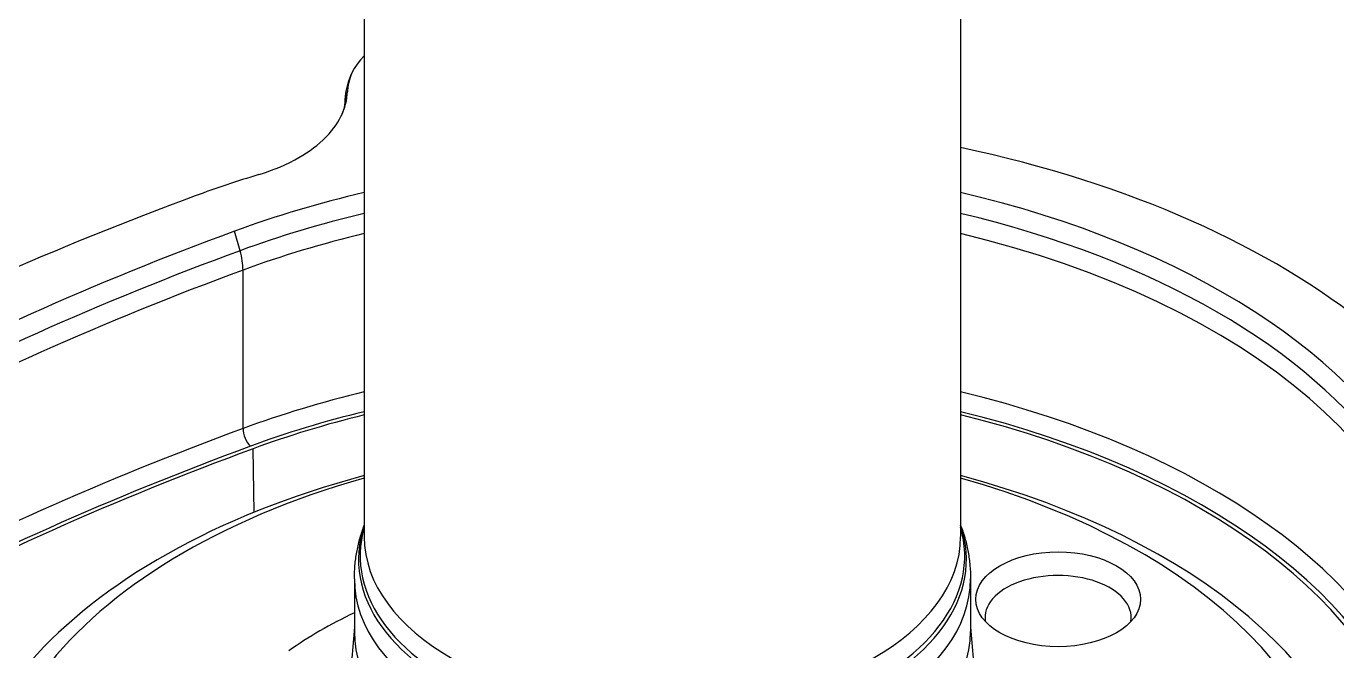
# Model space of a CAD drawing. Header units: millimetres. Extents: x 0 to 7722, y 0 to 5460.
# Drawn here: x 4768.97 to 4816.99, y 3659.05 to 3681.94 of the extents above; entities that cross this region are included whole.
import ezdxf

# ---------------------------------------------------------------- set-up
doc = ezdxf.new("R2010")
doc.units = ezdxf.units.MM
doc.header["$LTSCALE"] = 5
doc.layers.get('0').update_dxf_attribs({"linetype": 'CONTINUOUS'})

# ---------------------------------------------------------------- blocks, each defined once
blk = doc.blocks.new('RWFWFWEWEFWEFWEF')
for p, q in [((270.857, 57.789), (270.857, 28.969)), ((292.707, 57.789), (292.707, 28.969)), ((270.156, 44.925), (270.155, 44.887)), ((266.308, 39.453), (266.105, 40.169)), ((266.417, 32.94), (266.417, 38.743)), ((266.82, 29.864), (266.788, 32.197)), ((270.495, 27.434), (270.495, 25.494)), ((293.07, 27.434), (293.07, 25.494)), ((270.495, 25.654), (270.336, 23.802)), ((293.07, 25.654), (293.228, 23.802))]:
    blk.add_line(p, q)
for centre, major_axis, ratio, start_param, end_param in [((274.984, 45.25), (-4.743, 0), 0.575862, 5.767784, 6.268679), ((271.655, 44.869), (-1.5, 0.038), 0.817461, 5.96394, 6.277597), ((274.984, 44.874), (-4.829, 0), 0.575862, 6.264739, 6.268679), ((281.782, 26.066), (31.743, 0), 0.575862, 0.012254, 1.219447), ((281.782, 26.066), (-31.743, 0), 0.575862, 5.197035, 5.2818), ((320.4, -8.674), (-103.373, 0), 0.575862, 5.2818, 5.631658), ((281.782, 26.066), (-29.077, 0), 0.575862, 5.097565, 5.2818), ((281.782, 26.066), (29.077, 0), 0.575862, 5.643961, 7.468806), ((281.782, 25.533), (-28.701, 0), 0.575862, 5.102889, 5.2818), ((281.782, 25.533), (28.701, 0), 0.575862, 5.879065, 7.463481), ((320.4, -8.674), (-100.707, 0), 0.575862, 5.2818, 5.643961), ((281.782, 24.92), (28.5, 0), 0.575862, 1.964199, 2.140208), ((281.782, 24.92), (28.5, 0), 0.575862, 0, 1.177394), ((320.4, -9.207), (-100.331, 0), 0.575862, 5.2818, 5.643961), ((265.608, 39.47), (-0.518, 1.406), 0.440769, 4.015881, 4.53948), ((320.4, -9.82), (100.13, 0), 0.575862, 2.140208, 2.502368), ((281.782, 19.117), (-28.5, 0), 0.575862, 5.105792, 5.2818), ((281.782, 19.117), (28.5, 0), 0.575862, 0.182666, 1.177394), ((281.782, 18.708), (-28, 0), 0.575862, 5.113215, 5.2818), ((281.782, 18.708), (-27.811, 0), 0.575862, 5.116089, 5.2818), ((281.782, 18.708), (28, 0), 0.575862, 0.154431, 1.169971), ((281.782, 18.708), (27.811, 0), 0.575862, 0.138894, 1.167096), ((320.4, -15.623), (-100.13, 0), 0.575862, 5.2818, 5.643961), ((266.686, 32.697), (-0.173, 0.469), 0.440769, 0.874289, 2.445085), ((320.4, -16.032), (-99.63, 0), 0.575862, 5.2818, 5.643961), ((320.4, -16.032), (-99.441, 0), 0.575862, 5.2818, 5.643961), ((281.782, 17.662), (-25.94, 0), 0.575862, 5.147118, 7.822221), ((281.782, 17.662), (25.94, 0), 0.575862, 0.053368, 1.136068), ((281.782, 18.332), (-24.75, 0), 0.575862, 5.169563, 7.961888), ((281.782, 18.332), (24.75, 0), 0.575862, 6.204046, 7.396808), ((281.782, 28.133), (11.137, 0), 0.575862, 2.946285, 6.478493), ((281.782, 28.27), (11.076, 0), 0.575862, 2.976405, 6.448373), ((281.782, 28.969), (10.925, 0), 0.575862, 3.141593, 6.283185), ((281.782, 27.434), (11.287, 0), 0.575862, 3.141593, 6.283185), ((296.278, 26.009), (2.678, 0), 0.575862, 6.190144, 9.517819), ((281.782, 18.332), (17.7, 0), 0.575862, 2.26232, 2.455226), ((262.913, 15.934), (-29.077, 0), 0.575862, 5.643961, 8.423393), ((281.782, 25.494), (11.287, 0), 0.575862, 3.141593, 6.283185)]:
    blk.add_ellipse(centre, major_axis=major_axis, ratio=ratio, start_param=start_param, end_param=end_param)
blk.add_ellipse((296.278, 26.68), major_axis=(3.018, 0), ratio=0.575862)
for points, knots in [([(270.156, 44.925), (270.159, 44.995), (270.164, 45.065), (270.18, 45.205), (270.19, 45.274), (270.217, 45.411), (270.233, 45.478), (270.27, 45.611), (270.291, 45.677), (270.337, 45.806), (270.363, 45.869), (270.39, 45.931)], [3.9454366, 3.9454366, 3.9454366, 3.9454366, 3.9920842, 3.9920842, 4.0387318, 4.0387318, 4.0853794, 4.0853794, 4.132027, 4.132027, 4.1786746, 4.1786746, 4.1786746, 4.1786746]), ([(266.993, 42.241), (267.329, 42.343), (267.81, 42.51), (268.714, 42.998), (269.058, 43.241), (269.672, 43.816), (269.873, 44.111), (270.153, 44.666), (270.233, 44.977), (270.241, 45.29)], [0, 0, 0, 0, 0.1140069, 0.1140069, 0.2036679, 0.2036679, 0.3074058, 0.3074058, 0.4302467, 0.4302467, 0.4302467, 0.4302467]), ([(270.495, 27.434), (270.495, 27.596), (270.502, 27.759), (270.531, 28.082), (270.553, 28.243), (270.61, 28.561), (270.646, 28.719), (270.731, 29.03), (270.78, 29.183), (270.842, 29.354), (270.85, 29.374), (270.857, 29.394)], [3.9269908, 3.9269908, 3.9269908, 3.9269908, 3.9788443, 3.9788443, 4.0306977, 4.0306977, 4.0825512, 4.0825512, 4.1344046, 4.1344046, 4.1413043, 4.1413043, 4.1413043, 4.1413043]), ([(292.707, 29.394), (292.715, 29.374), (292.722, 29.354), (292.784, 29.183), (292.833, 29.03), (292.918, 28.719), (292.954, 28.561), (293.011, 28.243), (293.033, 28.082), (293.062, 27.759), (293.07, 27.596), (293.07, 27.434)], [0.5710847, 0.5710847, 0.5710847, 0.5710847, 0.5779843, 0.5779843, 0.6298378, 0.6298378, 0.6816912, 0.6816912, 0.7335447, 0.7335447, 0.7853982, 0.7853982, 0.7853982, 0.7853982])]:
    blk.add_open_spline(points, degree=3, knots=knots)
for points in [[(270.051, 44.469), (270.122, 44.629), (270.151, 44.767), (270.156, 44.9)], [(270.156, 44.9), (270.156, 44.905), (270.156, 44.909), (270.156, 44.914)]]:
    blk.add_open_spline(points, degree=3)

msp = doc.modelspace()

# ---------------------------------------------------------------- block references
msp.add_blockref('RWFWFWEWEFWEFWEF', (4510.5, 3634.26))

doc.saveas('drawing.dxf')
